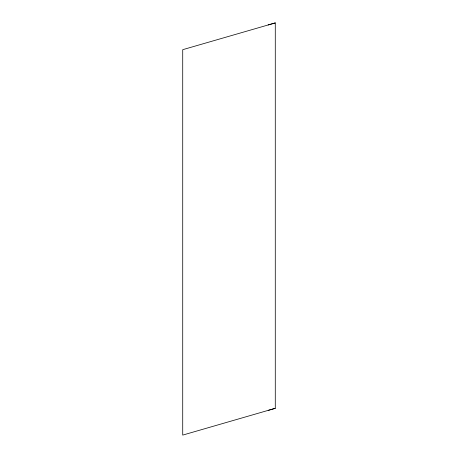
<?xml version="1.0" encoding="UTF-8"?>
<svg xmlns="http://www.w3.org/2000/svg" width="458" height="458" viewBox="0 0 458 458"><rect width="100%" height="100%" fill="white"/><g stroke="black" fill="none" stroke-linecap="round" stroke-linejoin="round"><path stroke-width="0.69" d="M275.281 22.9L182.719 49.682L182.719 435.1L275.281 408.318L275.281 22.9L268.165 24.95M268.176 410.368L275.281 408.318"/></g></svg>
